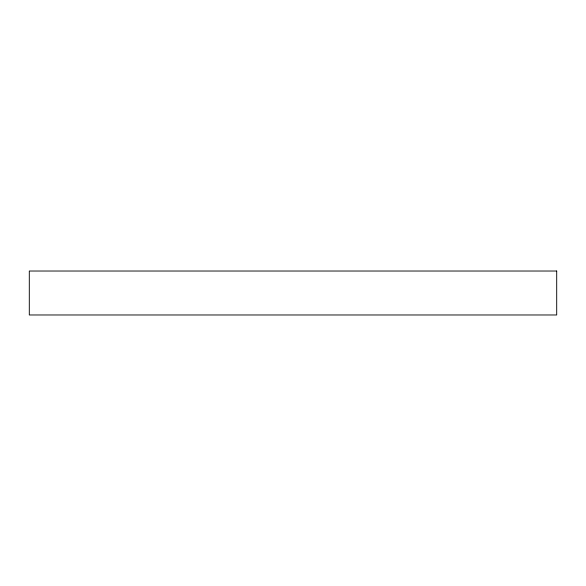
<?xml version="1.0" encoding="UTF-8"?>
<svg xmlns="http://www.w3.org/2000/svg" width="586" height="586" viewBox="0 0 586 586"><rect width="100%" height="100%" fill="white"/><g stroke="black" fill="none" stroke-linecap="round" stroke-linejoin="round"><path stroke-width="0.88" d="M556.7 271.025L29.3 271.025L29.3 314.975L556.7 314.975L556.7 271.025"/></g></svg>
